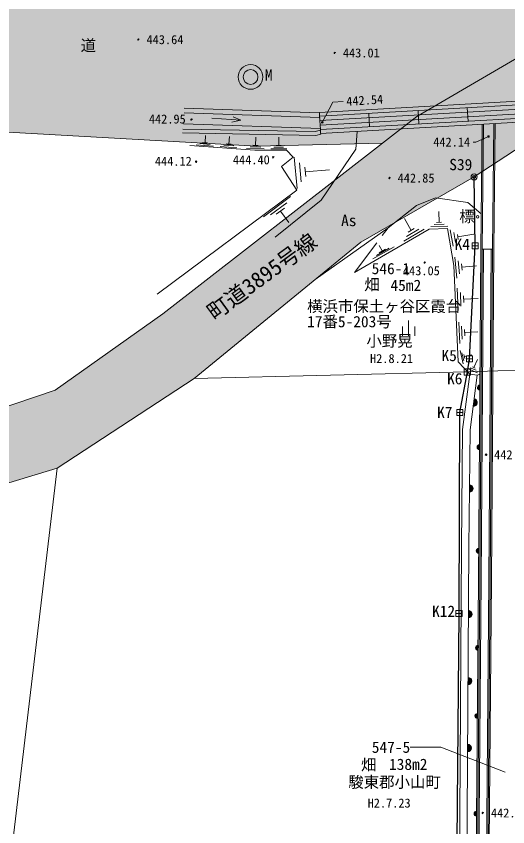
# Model space of a CAD drawing. Units: millimetres, scale not verified. Extents: x 5000 to 205306, y 4475 to 281715.
# Drawn here: x 45374 to 65315, y 84420 to 117298 of the extents above; entities that cross this region are included whole.
import ezdxf
from ezdxf.enums import TextEntityAlignment as Align

# ---------------------------------------------------------------- set-up
doc = ezdxf.new("R2010")
doc.units = ezdxf.units.MM
doc.header["$LTSCALE"] = 250
doc.header["$PDMODE"] = 32
doc.header["$PDSIZE"] = 125
doc.linetypes.add('DASHED', pattern=[7.5, 6, -1.5])
for name, color, linetype, lineweight in [('プロットマーク', 5, 'Continuous', 13), ('ベクトルデータ', 30, 'Continuous', 13), ('地番名', 30, 'Continuous', 13), ('汎用Layer', 7, 'Continuous', 13), ('測量図', 6, 'Continuous', 25), ('点名', 6, 'Continuous', 13), ('独標', 7, 'Continuous', 13), ('現況', 7, 'Continuous', 13)]:
    doc.layers.add(name, color=color, linetype=linetype, lineweight=lineweight)
for name, color, linetype in [('住所', 30, 'Continuous'), ('地目', 30, 'Continuous'), ('地積', 30, 'Continuous'), ('所有者', 30, 'Continuous'), ('日付（分筆等）', 30, 'Continuous'), ('点名(プロット1)', 5, 'Continuous'), ('道・水路', 254, 'Continuous')]:
    doc.layers.add(name, color=color, linetype=linetype)
doc.styles.add('ＭＳ ゴシック', font='')
doc.styles.add('ＭＳ 明朝', font='')
doc.styles.get('ＭＳ ゴシック').set_extended_font_data('MS Gothic')
doc.styles.get('ＭＳ 明朝').set_extended_font_data('MS Mincho')

msp = doc.modelspace()

# ---------------------------------------------------------------- hatches: boundary and pattern name
at = {"layer": '独標'}
for points in [[(50303, 116349.9, 0.41422), (50333, 116319.9, 0.41422)], [(58268.6, 115810.1, 0.41422), (58298.6, 115780.1, 0.41422)], [(52459.1, 113105.2, 0.41422), (52489.1, 113075.2, 0.41422)], [(55772.7, 111575.5, 0.41421), (55802.7, 111545.5, 0.41421)], [(60489.9, 110734.1, 0.41422), (60519.9, 110704.1, 0.41422)], [(61920.9, 107307.3, 0.41422), (61950.9, 107277.3, 0.41422)], [(64275.4, 84981.2, 0.41422), (64305.4, 84951.2, 0.41422)]]:
    msp.add_hatch(color=256, dxfattribs=at).paths.add_polyline_path(points)
h = msp.add_hatch(color=256, dxfattribs=at)
edge = h.paths.add_edge_path()
edge.add_ellipse((57790.3, 112989.7), major_axis=(23, 19.3), ratio=1, start_angle=140, end_angle=-40)
h = msp.add_hatch(color=256, dxfattribs=at)
edge = h.paths.add_edge_path()
edge.add_ellipse((64533.7, 112415.5), major_axis=(23, 19.3), ratio=1, start_angle=140, end_angle=-40)
h = msp.add_hatch(color=256, dxfattribs=at)
edge = h.paths.add_edge_path()
edge.add_ellipse((52671.8, 111399.2), major_axis=(23, 19.3), ratio=1, start_angle=140, end_angle=-40)
h = msp.add_hatch(color=256, dxfattribs=at)
edge = h.paths.add_edge_path()
edge.add_ellipse((64434, 99511.4), major_axis=(23, 19.3), ratio=1, start_angle=140, end_angle=-40)
at = {"layer": '現況'}
for points in [[(64184.5, 102134.8, -0.99999), (64185.9, 102334.8)], [(63949.8, 101779.9, -0.41421), (64078.9, 101611.5, -0.41421), (63910.5, 101482.5)], [(64167.7, 99716, -0.99999), (64169.1, 99916)], [(63758.2, 97991.1, 1), (63761.1, 98291.1)], [(64137.3, 95510.9, -0.99999), (64138.8, 95710.8)], [(63719.4, 92896.3, 0.41422), (63870.3, 93045.4, 0.41422), (63721.2, 93196.3)], [(64106.3, 91573.9, -0.41422), (64007.2, 91674.7, -0.41422), (64108.1, 91773.9)], [(63703.2, 90179.7, 0.99999), (63705, 90479.7)], [(64082.7, 88814.9, -0.41421), (63983.5, 88915.8, -0.41421), (64084.4, 89014.9)], [(63687.1, 87463.1, 0.99999), (63688.9, 87763.1)], [(64048.7, 84852.1, -0.41421), (63949.5, 84953, -0.41421), (64050.4, 85052.1)]]:
    msp.add_hatch(color=256, dxfattribs=at).paths.add_polyline_path(points)
at = {"layer": '道・水路'}
for points in [[(57030.1, 119900.2), (67663.8, 120609.5), (66203.3, 128552.8), (66654.7, 131703.5), (67168.6, 135013.2), (67579.5, 142745.7), (69381.6, 142745.7), (68966.6, 135715.9), (68082.5, 128479.4), (68350.2, 127021.5), (69636.1, 119433), (68253.5, 117098), (61619.1, 113226.2), (60229.7, 112154.8), (55120.6, 112023.1), (22919.5, 113832.3), (20637.1, 121362), (25869.2, 120744.5), (37397.1, 120101.5), (20942.7, 133946.4), (24018.9, 133746), (40123.1, 120307.4)], [(129191, 124211.6), (130981.9, 124310.5), (133649.5, 124448.6), (161326.6, 125956.5), (172380.1, 125739.2), (175068.9, 125753.2), (190022.7, 125498.8), (196623.1, 125929.6), (202005.1, 126428.9), (202005.1, 117113.2), (201288.5, 117070.1), (201029.4, 118038), (192212.3, 119262.8), (189616.5, 118700.8), (165724.3, 119295.8), (153188, 118923), (138192.6, 117935.6), (131377.7, 117415.3), (118886, 116575.5), (110602.4, 116058.6), (73473.8, 113603), (73518.7, 112808.3), (73396.6, 112800.5), (72971.3, 112182.7), (71362, 109845.1), (70823.3, 109062.7), (70680.8, 101076.1), (70261.1, 94545.4), (66929.1, 20630.6), (69957.6, 21809.8), (108771.4, 36437.2), (143328, 49589.7), (156830, 54332.2), (159745.1, 51213.3), (117587.2, 35591), (55567.9, 12897.4), (53734.1, 12140.8), (38185.3, 5704.1), (34928.9, 5704.1), (34328.5, 8117.7), (54647.1, 16455.1), (62550.2, 19373.3), (63908.9, 23521.7), (64643.2, 46960.2), (64843.9, 52456.5), (67043.2, 101910.3), (67024.8, 102977.7), (65898.6, 112058.1), (63950, 110780.8), (59350.4, 108134.2), (52596, 102601.8), (47040.1, 98966.2), (43860.5, 98011.4), (38899.8, 97124.6), (26990.7, 94712.6), (26616.7, 97619.3), (38699.5, 100028.3), (42755.1, 100710.8), (46959.8, 102126.5), (51319.8, 105229.7), (60229.7, 112154.8), (61619.1, 113226.2), (68253.5, 117098), (69636.1, 119433), (72762.1, 126783), (79650.2, 142745.7), (82511.3, 142745.7), (75834.2, 126947.8), (75471, 126110.7), (73258.7, 120992)]]:
    msp.add_hatch(color=256, dxfattribs=at).paths.add_polyline_path(points)

# ---------------------------------------------------------------- linework, layer by layer
at = {"layer": 'プロットマーク'}
for p, q in [((63868.7, 107981.2), (64118.7, 107981.2)), ((63993.7, 107856.2), (63993.7, 108106.2)), ((63639.9, 103403.9), (63889.9, 103403.9)), ((63764.9, 103278.9), (63764.9, 103528.9)), ((63676.7, 102742.5), (63676.7, 102992.5)), ((63551.7, 102867.5), (63801.7, 102867.5)), ((63372.7, 101099.7), (63372.7, 101349.7)), ((63247.7, 101224.7), (63497.7, 101224.7)), ((63213.5, 93069.5), (63463.5, 93069.5)), ((63338.5, 92944.5), (63338.5, 93194.5))]:
    msp.add_line(p, q, dxfattribs=at)
for points in [[(63868.7, 107856.2), (64118.7, 107856.2), (64118.7, 108106.2), (63868.7, 108106.2)], [(63639.9, 103278.9), (63889.9, 103278.9), (63889.9, 103528.9), (63639.9, 103528.9)], [(63551.7, 102742.5), (63801.7, 102742.5), (63801.7, 102992.5), (63551.7, 102992.5)], [(63247.7, 101099.7), (63497.7, 101099.7), (63497.7, 101349.7), (63247.7, 101349.7)], [(63213.5, 92944.5), (63463.5, 92944.5), (63463.5, 93194.5), (63213.5, 93194.5)]]:
    msp.add_lwpolyline(points, close=True, dxfattribs=at)
at = {"layer": 'プロットマーク', "color": 6}
msp.add_circle((63950, 110780.8), 125, dxfattribs=at)
msp.add_point((63950, 110780.8), dxfattribs=at)
at = {"layer": 'ベクトルデータ'}
for points in [[(79649.7, 142745.7), (73062.9, 127486.4), (72762.1, 126783), (69636.1, 119433), (68253.5, 117098), (61619.1, 113226.2), (60229.7, 112154.8), (51319.8, 105229.7), (46959.8, 102126.5), (42755.1, 100710.8), (38699.5, 100028.3), (26616.7, 97619.3)], [(60229.7, 112154.8), (55120.6, 112023.1), (22919.5, 113832.3)]]:
    msp.add_lwpolyline(points, dxfattribs=at)
at = {"layer": 'ベクトルデータ', "color": 171}
for points in [[(26990.7, 94712.6), (38899.8, 97124.6), (43860.5, 98011.4), (47040.1, 98966.2), (52596, 102601.8), (59350.4, 108134.2), (63950, 110780.8), (65898.6, 112058.1), (67024.8, 102977.7), (67043.2, 101910.3), (65800, 73954.8), (64843.9, 52456.5), (64643.2, 46960.2), (63908.9, 23521.7), (62550.2, 19373.3), (54647.1, 16455.1), (34328.5, 8117.7)], [(63950, 110780.8), (63993.7, 107981.2), (63764.9, 103403.9), (63676.7, 102867.5), (63372.7, 101224.7), (63338.5, 93069.5), (63161, 73024.1), (63110, 52976.6), (63106.2, 52663.5), (63055.6, 47147.9)], [(67024.8, 102977.7), (63654.7, 102867), (52596, 102601.8)], [(64843.9, 52456.5), (63106.2, 52663.5), (41492.5, 55034.8), (44975.4, 81679.1), (47040.1, 98966.2)]]:
    msp.add_lwpolyline(points, dxfattribs=at)
at = {"layer": '地番名'}
msp.add_lwpolyline([(65205.3, 86628.5), (62605.3, 87647.8), (61361.2, 87647.8)], dxfattribs=at)
at = {"layer": '汎用Layer'}
for p, q in [((61291.3, 104336.6), (61291.3, 104961.6)), ((61041.3, 104711.6), (61041.3, 104336.6)), ((61541.3, 104711.6), (61541.3, 104336.6))]:
    msp.add_line(p, q, dxfattribs=at)
at = {"layer": '測量図'}
msp.add_lwpolyline([(61175.7, 20168), (63568.8, 23604.2), (63601.1, 32904.2), (63913.3, 46835.9), (64643.2, 46960.2), (63055.6, 47147.9), (63106.2, 52663.5), (63161, 73024.1), (63338.5, 93069.5), (63372.7, 101224.7), (63676.7, 102867.5), (63764.9, 103403.9), (63993.7, 107981.2), (63950, 110780.8)], dxfattribs=at)
at = {"layer": '独標'}
for points in [[(50303, 116349.9, 0.41422), (50333, 116319.9, 0.41422)], [(58268.6, 115810.1, 0.41422), (58298.6, 115780.1, 0.41422)], [(52459.1, 113105.2, 0.41422), (52489.1, 113075.2, 0.41422)], [(55772.7, 111575.5, 0.41421), (55802.7, 111545.5, 0.41421)], [(60489.9, 110734.1, 0.41422), (60519.9, 110704.1, 0.41422)], [(61920.9, 107307.3, 0.41422), (61950.9, 107277.3, 0.41422)], [(64275.4, 84981.2, 0.41422), (64305.4, 84951.2, 0.41422)]]:
    msp.add_lwpolyline(points, format="xyb", close=True, dxfattribs=at)
for points in [[(57790.3, 112989.7), (58211.7, 113807.3), (58639.3, 113835.1)], [(64533.7, 112415.5), (64015.3, 112194.9), (63915.2, 112194.9)]]:
    msp.add_lwpolyline(points, dxfattribs=at)
for centre, start, end in [((50333, 116349.9), 0, 180), ((58298.6, 115810.1), 0, 180), ((52489.1, 113105.2), 0, 180), ((57790.3, 112989.7), 359.99898, 180.00102), ((57790.3, 112989.7), 180, 360), ((64533.7, 112415.5), 359.99898, 180.00102), ((64533.7, 112415.5), 180, 360), ((55802.7, 111575.5), 0.00079, 179.99921), ((52671.8, 111399.2), 359.99898, 180.00102), ((52671.8, 111399.2), 180, 360), ((60519.9, 110734.1), 0, 180), ((61950.9, 107307.3), 0, 180), ((64434, 99511.4), 359.99898, 180.00102), ((64434, 99511.4), 180, 360), ((64305.4, 84981.2), 0, 180)]:
    msp.add_arc(centre, 30, start, end, dxfattribs=at)
at = {"layer": '現況'}
for p, q in [((57693.4, 113063), (71665.4, 113852.8)), ((52187.6, 113563.7), (57675.4, 113375.4)), ((57703.8, 112879.9), (71675.8, 113669.8)), ((61675.1, 113471.7), (61706.1, 112922.6)), ((63671.1, 113584.5), (63702.1, 113035.4)), ((52181.4, 113383.8), (57685.7, 113195)), ((53304.2, 113156.8), (54485.1, 113080.6)), ((57674.3, 113395.7), (57682.8, 113246)), ((57685.7, 113195), (57682.8, 113246)), ((59679.1, 113358.8), (59710.1, 112809.7)), ((52166, 112934.1), (57711.5, 112743.8)), ((64224.3, 107850.2), (64276.4, 112910.5)), ((64274.3, 107849.7), (64326.4, 112913.3)), ((64694.3, 107845.4), (64746.7, 112937.3)), ((64744.3, 107844.8), (64796.7, 112940.1)), ((53033.8, 112170.9), (53054.2, 112456.7)), ((57714.1, 112696.9), (57723.2, 112537.1)), ((57724.7, 112510.2), (57723.2, 112537.1)), ((52822.6, 112129.4), (53236.9, 112099.8)), ((52930.2, 112178.3), (53137.4, 112163.5)), ((53896.9, 112119.3), (54098.8, 112104.9)), ((53997.9, 112112.1), (54020.1, 112423.3)), ((55081, 112057.8), (55092.1, 112393.6)), ((56023, 112051), (56022.4, 112395.5)), ((52680.4, 112082.9), (53371, 112033.6)), ((53652.7, 112013.5), (54325.5, 111965.5)), ((53791.6, 112065.2), (54195.3, 112036.4)), ((54716.9, 111937.5), (55436.3, 111913.7)), ((54862.9, 111998.8), (55294.6, 111984.5)), ((54973, 112061.4), (55188.9, 112054.2)), ((55699, 111914.2), (56347.5, 111915.3)), ((55828.6, 111982.5), (56217.6, 111983.2)), ((55925.7, 112050.9), (56120.3, 112051.2)), ((56766.7, 110313.7), (56651.8, 111580.8)), ((56939.3, 110584.8), (56870.4, 111345.1)), ((57117.8, 110792.6), (57083.3, 111172.8)), ((57100.5, 110982.7), (58088.5, 111072.2)), ((55400.6, 109166.5), (56506.3, 109989)), ((55689.5, 109239.9), (56353, 109733.4)), ((55923.2, 109272.1), (56254.9, 109518.9)), ((56089, 109395.5), (56430.2, 108936.9)), ((62529.3, 108937.5), (62514.7, 109380.4)), ((61397.9, 108608.8), (61119.2, 109089.3)), ((62325.5, 108849.3), (62738.4, 108862.8)), ((62426, 108934.1), (62632.5, 108940.9)), ((61093.8, 108176.5), (61924.1, 108658.1)), ((61204.4, 108368.6), (61702.5, 108657.5)), ((61273.4, 108536.5), (61522.4, 108681)), ((62190.5, 108763.3), (62878.8, 108785.9)), ((62977, 108633.5), (63092.7, 107969.9)), ((63126.4, 108522.8), (63195.8, 108124.7)), ((63270.1, 108445.3), (63304.8, 108246.2)), ((63287.4, 108345.7), (63936, 108458.8)), ((59844.7, 107452), (60700.4, 107948.3)), ((59992.5, 107591.6), (60505.9, 107889.4)), ((60097.5, 107706.3), (60354.2, 107855.2)), ((60225.8, 107780.7), (60099.3, 107998.9)), ((64130.8, 94426.9), (64224.3, 107849.4)), ((64180.8, 94426.6), (64274.3, 107848.3)), ((64334.3, 107847.9), (64240.8, 94426.2)), ((64274.3, 107849.7), (64694.3, 107845.4)), ((64550.8, 94424), (64644.3, 107845.7)), ((64600.8, 94423.7), (64694.3, 107845.4)), ((64650.8, 94423.3), (64744.3, 107845)), ((63169, 107530.5), (63249.6, 106669.8)), ((63303.9, 107369.5), (63352.3, 106853)), ((63434.7, 107251.5), (63458.9, 106993.3)), ((63446.8, 107122.4), (64048, 107178.7)), ((63267.6, 106264.4), (63307.5, 105354.7)), ((63392.6, 106087.6), (63416.6, 105541.8)), ((63515.7, 105956.3), (63527.7, 105683.4)), ((63521.7, 105819.8), (64107.5, 105845.6)), ((63328, 104887.8), (63365.9, 104025)), ((63442.7, 104719.9), (63465.4, 104202.3)), ((63555.5, 104595.2), (63566.9, 104336.4)), ((63561.2, 104465.8), (64097.2, 104489.4)), ((63376.8, 103742.5), (63500.1, 103192.6)), ((63456.6, 103644.9), (63530.6, 103314.9)), ((63530.3, 103574.7), (63567.3, 103409.8)), ((63548.8, 103492.3), (63853.6, 103560.6)), ((63938.7, 103051.9), (64081.7, 103379.4)), ((63685.1, 103012.9), (64082.4, 102839.4)), ((63792, 103041.1), (64030.4, 102937)), ((63879.1, 103078), (63998.3, 103025.9)), ((63780, 102782.5), (64077.4, 102743.1)), ((64189, 102773.8), (64077.4, 102743.1))]:
    msp.add_line(p, q, dxfattribs=at)
at = {"layer": '現況', "linetype": 'DASHED'}
msp.add_line((59099.3, 106904.1), (60458.4, 108718.9), dxfattribs=at)
at = {"layer": '現況'}
for points in [[(57674.3, 113395.7), (65947.2, 113867.1), (71663.2, 114186.6)], [(54126, 112999.8), (54485.1, 113080.6), (54175.5, 113212.1)], [(57723.2, 112537.1), (65995.6, 113008.4), (71695.1, 113327)], [(57724.7, 112510.2), (57523.9, 112458), (52124.9, 112561.8)], [(57715.5, 112673.1), (57504.9, 112618.4), (52127.9, 112721.8)], [(55884.9, 108340.2), (57738.6, 109836.5), (59154.6, 111906.4), (59209.3, 112621.8)], [(52418.3, 112051.5), (55058, 111863), (56340, 111865.3), (56608.3, 111581.2), (56138.3, 111207.8), (56761, 110240.7), (51093.9, 106025.1)], [(57499, 106621.7), (60458.4, 108718.9), (61610, 109622.2), (62387.1, 109926.2), (63691.2, 109736.9), (64239, 109280.9)], [(63780, 102782.5), (63298.6, 103277.5), (63126.7, 107192.9), (62866.4, 108685.5), (62128.9, 108661.2), (59099.3, 106904.1)], [(63658.7, 41978), (63401.4, 47047.5), (63585.2, 72269.5), (63671.8, 84896.5), (63736.4, 95762.9), (63782.9, 100519.3), (64077.4, 102743.1)], [(63780, 102782.5), (63483.1, 100540.5), (63436.4, 95764.6)], [(64077.4, 102743.1), (63782.9, 100519.3), (63736.4, 95762.9)], [(63436.4, 95764.6), (63371.8, 84898.5), (63285.2, 72271.6), (63101.3, 47041), (63359.1, 41962.8)], [(63736.4, 95762.9), (63671.8, 84896.5), (63585.2, 72269.5), (63401.4, 47047.5), (63658.7, 41978)], [(63578.2, 23436), (63702.1, 41986.4), (63882.8, 65520.9), (64130.8, 94426.9)], [(63628.1, 23420.9), (63752.1, 41986.1), (63932.8, 65520.5), (64180.8, 94426.6)], [(63688, 23402.8), (63812.1, 41985.6), (63992.8, 65520), (64240.8, 94426.2)], [(63997.5, 23327.8), (64122.1, 41983.4), (64302.8, 65517.6), (64550.8, 94424)], [(64047.2, 23294.3), (64172.1, 41983.1), (64352.8, 65517.2), (64600.8, 94423.7)], [(64097.1, 23279.3), (64222.1, 41982.7), (64402.8, 65516.8), (64650.8, 94423.3)]]:
    msp.add_lwpolyline(points, dxfattribs=at)
msp.add_lwpolyline([(57714.1, 112696.9), (71686.1, 113486.8), (71655.1, 114035.9), (57683.1, 113246)], close=True, dxfattribs=at)
for points in [[(64184.5, 102134.8, -0.99999), (64185.9, 102334.8)], [(63949.8, 101779.9, -0.41421), (64078.9, 101611.5, -0.41421), (63910.5, 101482.5)], [(64167.7, 99716, -0.99999), (64169.1, 99916)], [(63758.2, 97991.1, 1), (63761.1, 98291.1)], [(64137.3, 95510.9, -0.99999), (64138.8, 95710.8)], [(63719.4, 92896.3, 0.41422), (63870.3, 93045.4, 0.41422), (63721.2, 93196.3)], [(64106.3, 91573.9, -0.41422), (64007.2, 91674.7, -0.41422), (64108.1, 91773.9)], [(63703.2, 90179.7, 0.99999), (63705, 90479.7)], [(64082.7, 88814.9, -0.41421), (63983.5, 88915.8, -0.41421), (64084.4, 89014.9)], [(63687.1, 87463.1, 0.99999), (63688.9, 87763.1)], [(64048.7, 84852.1, -0.41421), (63949.5, 84953, -0.41421), (64050.4, 85052.1)]]:
    msp.add_lwpolyline(points, format="xyb", close=True, dxfattribs=at)
for centre, radius in [((54879.9, 114833.8), 500), ((54879.9, 114833.8), 300), ((64096.6, 109160.7), 50)]:
    msp.add_circle(centre, radius, dxfattribs=at)

# ---------------------------------------------------------------- texts
at = {"layer": '住所', "style": 'ＭＳ 明朝'}
for s, p in [('横浜市保土ヶ谷区霞台', (57175, 105168.8)), ('17番5-203号', (57175, 104543.8))]:
    msp.add_text(s, height=458.2, dxfattribs=at).set_placement(p, align=Align.BOTTOM_LEFT)
at = {"layer": '地番名', "style": 'ＭＳ 明朝'}
msp.add_text('道', height=458.2, dxfattribs=at).set_placement((47986.7, 115747.7), align=Align.BOTTOM_LEFT)
for s, p in [('546-1', (59792.2, 107063.3)), ('547-5', (59798.7, 87647.8))]:
    msp.add_text(s, height=458.2, dxfattribs=at).set_placement(p, align=Align.MIDDLE_LEFT)
at = {"layer": '地目', "style": 'ＭＳ 明朝'}
for p in [(59493.2, 106046.2), (59357.4, 86569.2)]:
    msp.add_text('畑', height=458.2, dxfattribs=at).set_placement(p, align=Align.BOTTOM_LEFT)
at = {"layer": '地積', "style": 'ＭＳ 明朝'}
for s, p in [('45m2', (60555.7, 106016)), ('138m2', (60497.5, 86588.1))]:
    msp.add_text(s, height=458.2, dxfattribs=at).set_placement(p, align=Align.BOTTOM_LEFT)
at = {"layer": '所有者', "style": 'ＭＳ 明朝'}
for s, p in [('小野晃', (59578.7, 103760.2)), ('駿東郡小山町', (58846.8, 85866.8))]:
    msp.add_text(s, height=458.2, dxfattribs=at).set_placement(p, align=Align.BOTTOM_LEFT)
at = {"layer": '日付（分筆等）', "style": 'ＭＳ 明朝'}
msp.add_text('H2.8.21', height=366.6, dxfattribs=at).set_placement((59726.7, 103119.5), align=Align.BOTTOM_LEFT)
msp.add_text('H2.7.23', height=366.6, dxfattribs=at).set_placement((59629.5, 85383.4), align=Align.MIDDLE_LEFT)
at = {"layer": '汎用Layer', "style": 'ＭＳ ゴシック'}
for s, p in [('M', (55460.8, 114543.4)), ('As', (58553.6, 108646.7)), ('標', (63347.6, 108815.1))]:
    msp.add_text(s, height=458.2, dxfattribs=at).set_placement(p, align=Align.BOTTOM_LEFT)
msp.add_text('町道3895号線', height=641.5, rotation=36.111, dxfattribs=at).set_placement((53525.9, 104779.4), align=Align.BOTTOM_LEFT)
at = {"layer": '点名', "style": 'ＭＳ 明朝'}
msp.add_text('S39', height=458.2, dxfattribs=at).set_placement((62941, 110914.9), align=Align.BOTTOM_LEFT)
at = {"layer": '点名(プロット1)', "style": 'ＭＳ ゴシック'}
for s, p in [('K4', (63469.9, 107682.4)), ('K5', (62937.1, 103169.7)), ('K6', (63164.3, 102229.6)), ('K7', (62758.3, 100861.2)), ('K12', (62711.3, 92796.6))]:
    msp.add_text(s, height=458.2, dxfattribs=at).set_placement(p, align=Align.BOTTOM_CENTER)
at = {"layer": '独標', "style": 'ＭＳ ゴシック'}
for s, p in [('443.64', (51408, 116349.9)), ('443.01', (59373.6, 115810.1)), ('442.95', (51502.9, 113128.4)), ('444.12', (51747.6, 111415.8)), ('444.40', (54911.8, 111475.5)), ('442.85', (61594.9, 110734.1)), ('443.05', (61809.7, 106974.1)), ('442.17', (65509, 99511.4)), ('442.40', (65380.4, 84981.2))]:
    msp.add_text(s, height=366.6, dxfattribs=at).set_placement(p, align=Align.MIDDLE_CENTER)
msp.add_text('442.54', height=366.6, rotation=3.715, dxfattribs=at).set_placement((58764, 113843.2), align=Align.MIDDLE_LEFT)
msp.add_text('442.14', height=366.6, dxfattribs=at).set_placement((62290.2, 112194.9), align=Align.MIDDLE_LEFT)

doc.saveas('drawing.dxf')
